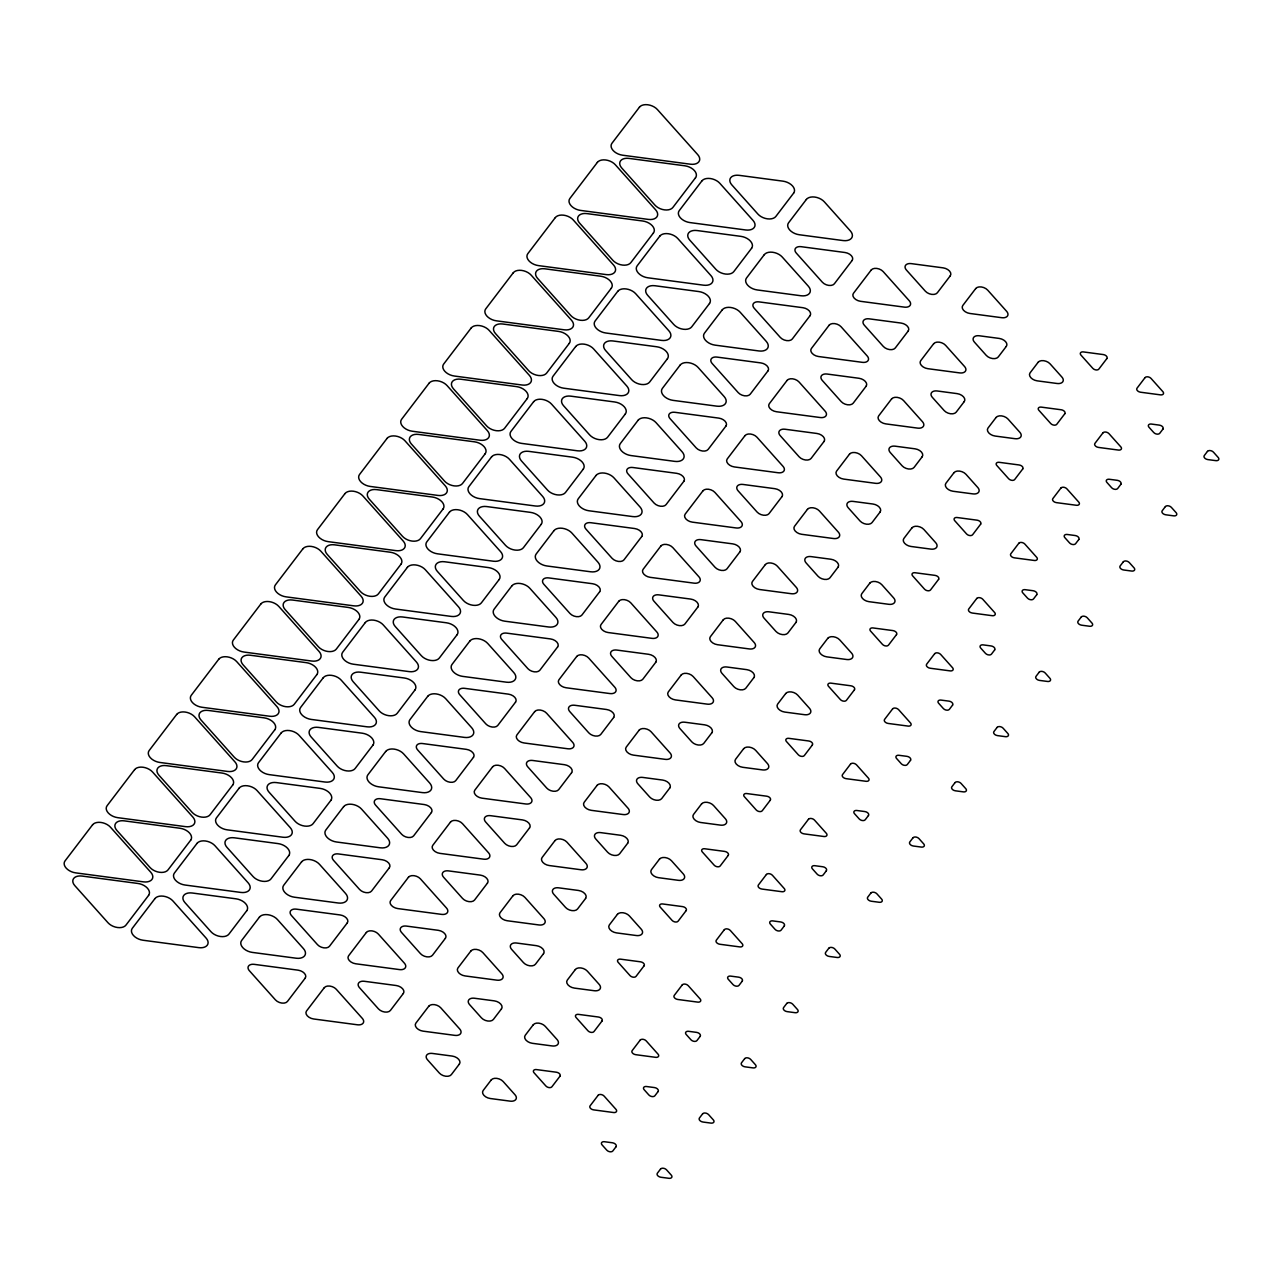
<?xml version="1.0" encoding="UTF-8"?>
<svg xmlns="http://www.w3.org/2000/svg" width="1283" height="1283" viewBox="0 0 1283 1283"><rect width="100%" height="100%" fill="white"/><g stroke="black" fill="none" stroke-linecap="round" stroke-linejoin="round"><path stroke-width="1.5" d="M92.536 824.841L65.032 860.925A10.793 6.736 19.4 0 0 75.697 872.873L143.52 881.87A10.793 6.736 19.4 0 0 151.939 879.464A10.793 6.736 19.4 0 0 150.801 872.296L110.482 827.214A10.793 6.736 19.4 0 0 92.536 824.841M134.603 769.64L107.098 805.724A10.793 6.736 19.4 0 0 117.763 817.672L185.586 826.653A10.793 6.736 19.4 0 0 194.006 824.263A10.793 6.736 19.4 0 0 192.867 817.095L152.565 772.013A10.793 6.736 19.4 0 0 134.603 769.64M176.669 714.439L149.165 750.523A10.793 6.736 19.4 0 0 159.846 762.455L227.652 771.452A10.793 6.736 19.4 0 0 236.072 769.062A10.793 6.736 19.4 0 0 234.949 761.894L194.631 716.812A10.793 6.736 19.4 0 0 176.669 714.439M218.752 659.221L191.247 695.322A10.793 6.736 19.4 0 0 201.912 707.254L269.735 716.251A10.793 6.736 19.4 0 0 278.138 713.861A10.793 6.736 19.4 0 0 277.016 706.692L236.697 661.611A10.793 6.736 19.4 0 0 218.752 659.221M260.818 604.02L233.314 640.105A10.793 6.736 19.4 0 0 243.978 652.053L311.801 661.05A10.793 6.736 19.4 0 0 320.221 658.644A10.793 6.736 19.4 0 0 319.082 651.475L278.78 606.394A10.793 6.736 19.4 0 0 260.818 604.02M302.884 548.819L275.38 584.904A10.793 6.736 19.4 0 0 286.045 596.852L353.867 605.849A10.793 6.736 19.4 0 0 362.287 603.443A10.793 6.736 19.4 0 0 361.164 596.274L320.846 551.193A10.793 6.736 19.4 0 0 302.884 548.819M344.951 493.618L317.462 529.703A10.793 6.736 19.4 0 0 328.127 541.634L395.934 550.632A10.793 6.736 19.4 0 0 404.353 548.242A10.793 6.736 19.4 0 0 403.231 541.073L362.913 495.992A10.793 6.736 19.4 0 0 344.951 493.618M387.033 438.417L359.529 474.502A10.793 6.736 19.4 0 0 370.194 486.433L438.016 495.43A10.793 6.736 19.4 0 0 446.436 493.041A10.793 6.736 19.4 0 0 445.297 485.872L404.979 440.791A10.793 6.736 19.4 0 0 387.033 438.417M429.099 383.2L401.595 419.3A10.793 6.736 19.4 0 0 412.26 431.232L480.083 440.229A10.793 6.736 19.4 0 0 488.502 437.84A10.793 6.736 19.4 0 0 487.364 430.655L447.061 385.574A10.793 6.736 19.4 0 0 429.099 383.2M471.166 327.999L443.661 364.083A10.793 6.736 19.4 0 0 454.342 376.031L522.149 385.028A10.793 6.736 19.4 0 0 530.569 382.623A10.793 6.736 19.4 0 0 529.446 375.454L489.128 330.373A10.793 6.736 19.4 0 0 471.166 327.999M513.248 272.798L485.744 308.882A10.793 6.736 19.4 0 0 496.409 320.83L564.231 329.811A10.793 6.736 19.4 0 0 572.635 327.422A10.793 6.736 19.4 0 0 571.512 320.253L531.194 275.171A10.793 6.736 19.4 0 0 513.248 272.798M555.314 217.597L527.81 253.681A10.793 6.736 19.4 0 0 538.475 265.613L606.298 274.61A10.793 6.736 19.4 0 0 614.717 272.221A10.793 6.736 19.4 0 0 613.579 265.052L573.276 219.97A10.793 6.736 19.4 0 0 555.314 217.597M597.381 162.38L569.877 198.48A10.793 6.736 19.4 0 0 580.541 210.412L648.364 219.409A10.793 6.736 19.4 0 0 656.784 217.019A10.793 6.736 19.4 0 0 655.661 209.851L615.343 164.769A10.793 6.736 19.4 0 0 597.381 162.38M639.447 107.179L611.959 143.263A10.793 6.736 19.4 0 0 622.624 155.211L690.43 164.208A10.793 6.736 19.4 0 0 698.85 161.802A10.793 6.736 19.4 0 0 697.727 154.634L657.409 109.552A10.793 6.736 19.4 0 0 639.447 107.179M148.587 895.406L125.942 925.123A10.793 6.736 19.4 0 1 107.997 922.75L74.799 885.623A10.793 6.736 19.4 0 1 73.66 878.454A10.793 6.736 19.4 0 1 82.08 876.064L137.923 883.458A10.793 6.736 19.4 0 1 148.587 895.406M190.67 840.205L168.009 869.906A10.793 6.736 19.4 0 1 150.063 867.533L116.865 830.422A10.793 6.736 19.4 0 1 115.743 823.253A10.793 6.736 19.4 0 1 124.146 820.847L179.989 828.257A10.793 6.736 19.4 0 1 190.67 840.205M232.736 784.988L210.091 814.705A10.793 6.736 19.4 0 1 192.129 812.331L158.932 775.205A10.793 6.736 19.4 0 1 157.809 768.036A10.793 6.736 19.4 0 1 166.229 765.646L222.071 773.056A10.793 6.736 19.4 0 1 232.736 784.988M274.803 729.786L252.158 759.504A10.793 6.736 19.4 0 1 234.196 757.13L201.014 720.004A10.793 6.736 19.4 0 1 199.875 712.835A10.793 6.736 19.4 0 1 208.295 710.445L264.138 717.855A10.793 6.736 19.4 0 1 274.803 729.786M316.869 674.585L294.224 704.303A10.793 6.736 19.4 0 1 276.278 701.929L243.08 664.802A10.793 6.736 19.4 0 1 241.942 657.634A10.793 6.736 19.4 0 1 250.361 655.244L306.204 662.637A10.793 6.736 19.4 0 1 316.869 674.585M358.951 619.384L336.306 649.102A10.793 6.736 19.4 0 1 318.344 646.712L285.147 609.601A10.793 6.736 19.4 0 1 284.024 602.433A10.793 6.736 19.4 0 1 292.444 600.027L348.286 607.436A10.793 6.736 19.4 0 1 358.951 619.384M401.018 564.167L378.373 593.885A10.793 6.736 19.4 0 1 360.411 591.511L327.213 554.384A10.793 6.736 19.4 0 1 326.09 547.216A10.793 6.736 19.4 0 1 334.51 544.826L390.353 552.235A10.793 6.736 19.4 0 1 401.018 564.167M443.084 508.966L420.439 538.684A10.793 6.736 19.4 0 1 402.493 536.31L369.296 499.183A10.793 6.736 19.4 0 1 368.157 492.014A10.793 6.736 19.4 0 1 376.577 489.625L432.419 497.034A10.793 6.736 19.4 0 1 443.084 508.966M485.166 453.765L462.505 483.483A10.793 6.736 19.4 0 1 444.559 481.109L411.362 443.982A10.793 6.736 19.4 0 1 410.239 436.813A10.793 6.736 19.4 0 1 418.643 434.424L474.485 441.817A10.793 6.736 19.4 0 1 485.166 453.765M527.233 398.564L504.588 428.281A10.793 6.736 19.4 0 1 486.626 425.892L453.428 388.781A10.793 6.736 19.4 0 1 452.306 381.612A10.793 6.736 19.4 0 1 460.725 379.207L516.568 386.616A10.793 6.736 19.4 0 1 527.233 398.564M569.299 343.347L546.654 373.064A10.793 6.736 19.4 0 1 528.692 370.691L495.511 333.58A10.793 6.736 19.4 0 1 494.372 326.395A10.793 6.736 19.4 0 1 502.792 324.006L558.634 331.415A10.793 6.736 19.4 0 1 569.299 343.347M611.366 288.146L588.721 317.863A10.793 6.736 19.4 0 1 570.775 315.49L537.577 278.363A10.793 6.736 19.4 0 1 536.438 271.194A10.793 6.736 19.4 0 1 544.858 268.805L600.701 276.214A10.793 6.736 19.4 0 1 611.366 288.146M653.448 232.945L630.803 262.662A10.793 6.736 19.4 0 1 612.841 260.289L579.643 223.162A10.793 6.736 19.4 0 1 578.521 215.993A10.793 6.736 19.4 0 1 586.94 213.603L642.783 221.013A10.793 6.736 19.4 0 1 653.448 232.945M695.514 177.744L672.869 207.461A10.793 6.736 19.4 0 1 654.907 205.088L621.71 167.961A10.793 6.736 19.4 0 1 620.587 160.792A10.793 6.736 19.4 0 1 629.007 158.402L684.849 165.796A10.793 6.736 19.4 0 1 695.514 177.744M154.954 898.581L132.309 928.299A10.793 6.736 19.4 0 0 142.974 940.231L198.817 947.64A10.793 6.736 19.4 0 0 207.237 945.25A10.793 6.736 19.4 0 0 206.098 938.081L172.916 900.955A10.793 6.736 19.4 0 0 154.954 898.581M197.021 843.38L174.376 873.098A10.793 6.736 19.4 0 0 185.041 885.029L240.883 892.439A10.793 6.736 19.4 0 0 249.303 890.049A10.793 6.736 19.4 0 0 248.18 882.88L214.983 845.754A10.793 6.736 19.4 0 0 197.021 843.38M239.103 788.179L216.442 817.896A10.793 6.736 19.4 0 0 227.123 829.828L282.966 837.238A10.793 6.736 19.4 0 0 291.369 834.848A10.793 6.736 19.4 0 0 290.247 827.663L257.049 790.553A10.793 6.736 19.4 0 0 239.103 788.179M281.169 732.962L258.524 762.679A10.793 6.736 19.4 0 0 269.189 774.627L325.032 782.037A10.793 6.736 19.4 0 0 333.452 779.631A10.793 6.736 19.4 0 0 332.313 772.462L299.115 735.351A10.793 6.736 19.4 0 0 281.169 732.962M323.236 677.761L300.591 707.478A10.793 6.736 19.4 0 0 311.256 719.426L367.098 726.819A10.793 6.736 19.4 0 0 375.518 724.43A10.793 6.736 19.4 0 0 374.395 717.261L341.198 680.134A10.793 6.736 19.4 0 0 323.236 677.761M365.302 622.56L342.657 652.277A10.793 6.736 19.4 0 0 353.322 664.209L409.165 671.618A10.793 6.736 19.4 0 0 417.584 669.229A10.793 6.736 19.4 0 0 416.462 662.06L383.264 624.933A10.793 6.736 19.4 0 0 365.302 622.56M407.385 567.359L384.74 597.076A10.793 6.736 19.4 0 0 395.405 609.008L451.247 616.417A10.793 6.736 19.4 0 0 459.667 614.028A10.793 6.736 19.4 0 0 458.528 606.859L425.331 569.732A10.793 6.736 19.4 0 0 407.385 567.359M449.451 512.158L426.806 541.859A10.793 6.736 19.4 0 0 437.471 553.807L493.314 561.216A10.793 6.736 19.4 0 0 501.733 558.811A10.793 6.736 19.4 0 0 500.595 551.642L467.413 514.531A10.793 6.736 19.4 0 0 449.451 512.158M491.517 456.94L468.872 486.658A10.793 6.736 19.4 0 0 479.537 498.606L535.38 505.999A10.793 6.736 19.4 0 0 543.8 503.61A10.793 6.736 19.4 0 0 542.677 496.441L509.479 459.314A10.793 6.736 19.4 0 0 491.517 456.94M533.6 401.739L510.939 431.457A10.793 6.736 19.4 0 0 521.62 443.389L577.462 450.798A10.793 6.736 19.4 0 0 585.866 448.409A10.793 6.736 19.4 0 0 584.743 441.24L551.546 404.113A10.793 6.736 19.4 0 0 533.6 401.739M575.666 346.538L553.021 376.256A10.793 6.736 19.4 0 0 563.686 388.188L619.529 395.597A10.793 6.736 19.4 0 0 627.948 393.207A10.793 6.736 19.4 0 0 626.81 386.039L593.612 348.912A10.793 6.736 19.4 0 0 575.666 346.538M617.732 291.337L595.087 321.055A10.793 6.736 19.4 0 0 605.752 332.987L661.595 340.396A10.793 6.736 19.4 0 0 670.015 337.99A10.793 6.736 19.4 0 0 668.892 330.822L635.694 293.711A10.793 6.736 19.4 0 0 617.732 291.337M659.799 236.12L637.154 265.838A10.793 6.736 19.4 0 0 647.819 277.786L703.661 285.195A10.793 6.736 19.4 0 0 712.081 282.789A10.793 6.736 19.4 0 0 710.958 275.62L677.761 238.494A10.793 6.736 19.4 0 0 659.799 236.12M701.881 180.919L679.236 210.637A10.793 6.736 19.4 0 0 689.901 222.568L745.744 229.978A10.793 6.736 19.4 0 0 754.163 227.588A10.793 6.736 19.4 0 0 753.025 220.419L719.827 183.293A10.793 6.736 19.4 0 0 701.881 180.919M246.721 910.754L228.935 934.104A10.793 6.736 19.4 0 1 210.973 931.731L184.896 902.558A10.793 6.736 19.4 0 1 183.774 895.39A10.793 6.736 19.4 0 1 192.193 893L236.056 898.822A10.793 6.736 19.4 0 1 246.721 910.754M288.787 855.553L271.002 878.887A10.793 6.736 19.4 0 1 253.04 876.514L226.963 847.357A10.793 6.736 19.4 0 1 225.84 840.189A10.793 6.736 19.4 0 1 234.26 837.799L278.122 843.605A10.793 6.736 19.4 0 1 288.787 855.553M330.87 800.351L313.068 823.686A10.793 6.736 19.4 0 1 295.122 821.312L269.045 792.156A10.793 6.736 19.4 0 1 267.906 784.988A10.793 6.736 19.4 0 1 276.326 782.582L320.205 788.404A10.793 6.736 19.4 0 1 330.87 800.351M372.936 745.134L355.15 768.485A10.793 6.736 19.4 0 1 337.188 766.111L311.111 736.955A10.793 6.736 19.4 0 1 309.989 729.77A10.793 6.736 19.4 0 1 318.392 727.381L362.271 733.202A10.793 6.736 19.4 0 1 372.936 745.134M415.002 689.933L397.217 713.284A10.793 6.736 19.4 0 1 379.255 710.91L353.178 681.738A10.793 6.736 19.4 0 1 352.055 674.569A10.793 6.736 19.4 0 1 360.475 672.18L404.337 678.001A10.793 6.736 19.4 0 1 415.002 689.933M457.085 634.732L439.283 658.083A10.793 6.736 19.4 0 1 421.337 655.693L395.26 626.537A10.793 6.736 19.4 0 1 394.122 619.368A10.793 6.736 19.4 0 1 402.541 616.979L446.404 622.784A10.793 6.736 19.4 0 1 457.085 634.732M499.151 579.531L481.366 602.866A10.793 6.736 19.4 0 1 463.404 600.492L437.327 571.336A10.793 6.736 19.4 0 1 436.188 564.167A10.793 6.736 19.4 0 1 444.608 561.762L488.486 567.583A10.793 6.736 19.4 0 1 499.151 579.531M541.218 524.314L523.432 547.665A10.793 6.736 19.4 0 1 505.47 545.291L479.393 516.135A10.793 6.736 19.4 0 1 478.27 508.966A10.793 6.736 19.4 0 1 486.69 506.56L530.553 512.382A10.793 6.736 19.4 0 1 541.218 524.314M583.284 469.113L565.498 492.464A10.793 6.736 19.4 0 1 547.536 490.09L521.459 460.918A10.793 6.736 19.4 0 1 520.337 453.749A10.793 6.736 19.4 0 1 528.756 451.359L572.619 457.181A10.793 6.736 19.4 0 1 583.284 469.113M625.366 413.912L607.565 437.262A10.793 6.736 19.4 0 1 589.619 434.873L563.542 405.717A10.793 6.736 19.4 0 1 562.403 398.548A10.793 6.736 19.4 0 1 570.823 396.158L614.701 401.98A10.793 6.736 19.4 0 1 625.366 413.912M667.433 358.711L649.647 382.045A10.793 6.736 19.4 0 1 631.685 379.672L605.608 350.516A10.793 6.736 19.4 0 1 604.485 343.347A10.793 6.736 19.4 0 1 612.889 340.957L656.768 346.763A10.793 6.736 19.4 0 1 667.433 358.711M709.499 303.51L691.713 326.844A10.793 6.736 19.4 0 1 673.751 324.471L647.674 295.315A10.793 6.736 19.4 0 1 646.552 288.146A10.793 6.736 19.4 0 1 654.971 285.74L698.834 291.562A10.793 6.736 19.4 0 1 709.499 303.51M751.581 248.293L733.78 271.643A10.793 6.736 19.4 0 1 715.834 269.27L689.757 240.097A10.793 6.736 19.4 0 1 688.618 232.929A10.793 6.736 19.4 0 1 697.038 230.539L740.9 236.361A10.793 6.736 19.4 0 1 751.581 248.293M793.648 193.091L775.862 216.442A10.793 6.736 19.4 0 1 757.9 214.069L731.823 184.896A10.793 6.736 19.4 0 1 730.685 177.728A10.793 6.736 19.4 0 1 739.104 175.338L782.983 181.16A10.793 6.736 19.4 0 1 793.648 193.091M259.439 917.12L241.653 940.455A10.793 6.736 19.4 0 0 252.318 952.403L296.197 958.225A10.793 6.736 19.4 0 0 304.616 955.819A10.793 6.736 19.4 0 0 303.478 948.65L277.401 919.494A10.793 6.736 19.4 0 0 259.439 917.12M301.521 861.919L283.719 885.254A10.793 6.736 19.4 0 0 294.4 897.202L338.263 903.007A10.793 6.736 19.4 0 0 346.683 900.618A10.793 6.736 19.4 0 0 345.544 893.449L319.467 864.293A10.793 6.736 19.4 0 0 301.521 861.919M343.587 806.702L325.802 830.053A10.793 6.736 19.4 0 0 336.467 841.985L380.329 847.806A10.793 6.736 19.4 0 0 388.749 845.417A10.793 6.736 19.4 0 0 387.626 838.248L361.549 809.092A10.793 6.736 19.4 0 0 343.587 806.702M385.654 751.501L367.868 774.852A10.793 6.736 19.4 0 0 378.533 786.784L422.396 792.605A10.793 6.736 19.4 0 0 430.815 790.216A10.793 6.736 19.4 0 0 429.693 783.047L403.616 753.875A10.793 6.736 19.4 0 0 385.654 751.501M427.736 696.3L409.935 719.651A10.793 6.736 19.4 0 0 420.599 731.583L464.478 737.404A10.793 6.736 19.4 0 0 472.898 734.999A10.793 6.736 19.4 0 0 471.759 727.83L445.682 698.674A10.793 6.736 19.4 0 0 427.736 696.3M469.803 641.099L452.017 664.434A10.793 6.736 19.4 0 0 462.682 676.382L506.544 682.203A10.793 6.736 19.4 0 0 514.964 679.798A10.793 6.736 19.4 0 0 513.841 672.629L487.748 643.473A10.793 6.736 19.4 0 0 469.803 641.099M511.869 585.882L494.083 609.233A10.793 6.736 19.4 0 0 504.748 621.18L548.611 626.986A10.793 6.736 19.4 0 0 557.03 624.596A10.793 6.736 19.4 0 0 555.908 617.428L529.831 588.272A10.793 6.736 19.4 0 0 511.869 585.882M553.935 530.681L536.15 554.031A10.793 6.736 19.4 0 0 546.815 565.963L590.693 571.785A10.793 6.736 19.4 0 0 599.113 569.395A10.793 6.736 19.4 0 0 597.974 562.227L571.897 533.054A10.793 6.736 19.4 0 0 553.935 530.681M596.018 475.48L578.216 498.83A10.793 6.736 19.4 0 0 588.897 510.762L632.76 516.584A10.793 6.736 19.4 0 0 641.179 514.194A10.793 6.736 19.4 0 0 640.041 507.01L613.964 477.853A10.793 6.736 19.4 0 0 596.018 475.48M638.084 420.279L620.298 443.613A10.793 6.736 19.4 0 0 630.963 455.561L674.826 461.383A10.793 6.736 19.4 0 0 683.246 458.977A10.793 6.736 19.4 0 0 682.123 451.808L656.046 422.652A10.793 6.736 19.4 0 0 638.084 420.279M680.15 365.078L662.365 388.412A10.793 6.736 19.4 0 0 673.03 400.36L716.892 406.166A10.793 6.736 19.4 0 0 725.312 403.776A10.793 6.736 19.4 0 0 724.189 396.607L698.112 367.451A10.793 6.736 19.4 0 0 680.15 365.078M722.233 309.861L704.431 333.211A10.793 6.736 19.4 0 0 715.096 345.143L758.975 350.965A10.793 6.736 19.4 0 0 767.394 348.575A10.793 6.736 19.4 0 0 766.256 341.406L740.179 312.234A10.793 6.736 19.4 0 0 722.233 309.861M764.299 254.659L746.514 278.01A10.793 6.736 19.4 0 0 757.178 289.942L801.041 295.764A10.793 6.736 19.4 0 0 809.461 293.374A10.793 6.736 19.4 0 0 808.338 286.205L782.245 257.033A10.793 6.736 19.4 0 0 764.299 254.659M806.365 199.458L788.58 222.793A10.793 6.736 19.4 0 0 799.245 234.741L843.107 240.562A10.793 6.736 19.4 0 0 851.527 238.157A10.793 6.736 19.4 0 0 850.404 230.988L824.327 201.832A10.793 6.736 19.4 0 0 806.365 199.458M305.21 978.127L287.424 1001.478A7.201 4.49 19.4 0 1 275.444 999.89L249.367 970.718A7.201 4.49 19.4 0 1 248.613 965.939A7.201 4.49 19.4 0 1 254.226 964.351L298.105 970.173A7.201 4.49 19.4 0 1 305.21 978.127M347.276 922.926L329.49 946.261A7.201 4.49 19.4 0 1 317.526 944.689L291.449 915.517A7.201 4.49 19.4 0 1 290.696 910.738A7.201 4.49 19.4 0 1 296.309 909.15L340.171 914.955A7.201 4.49 19.4 0 1 347.276 922.926M389.358 867.725L371.557 891.06A7.201 4.49 19.4 0 1 359.593 889.472L333.516 860.316A7.201 4.49 19.4 0 1 332.762 855.536A7.201 4.49 19.4 0 1 338.375 853.933L382.238 859.754A7.201 4.49 19.4 0 1 389.358 867.725M431.425 812.508L413.639 835.858A7.201 4.49 19.4 0 1 401.659 834.271L375.582 805.115A7.201 4.49 19.4 0 1 374.828 800.335A7.201 4.49 19.4 0 1 380.442 798.732L424.304 804.553A7.201 4.49 19.4 0 1 431.425 812.508M473.491 757.307L455.706 780.657A7.201 4.49 19.4 0 1 443.726 779.07L417.649 749.913A7.201 4.49 19.4 0 1 416.895 745.134A7.201 4.49 19.4 0 1 422.508 743.531L466.387 749.352A7.201 4.49 19.4 0 1 473.491 757.307M515.558 702.106L497.772 725.44A7.201 4.49 19.4 0 1 485.808 723.869L459.731 694.696A7.201 4.49 19.4 0 1 458.977 689.917A7.201 4.49 19.4 0 1 464.59 688.329L508.453 694.151A7.201 4.49 19.4 0 1 515.558 702.106M557.64 646.905L539.838 670.239A7.201 4.49 19.4 0 1 527.874 668.651L501.797 639.495A7.201 4.49 19.4 0 1 501.044 634.716A7.201 4.49 19.4 0 1 506.657 633.128L550.519 638.934A7.201 4.49 19.4 0 1 557.64 646.905M599.706 591.688L581.921 615.038A7.201 4.49 19.4 0 1 569.941 613.45L543.864 584.294A7.201 4.49 19.4 0 1 543.11 579.515A7.201 4.49 19.4 0 1 548.723 577.911L592.602 583.733A7.201 4.49 19.4 0 1 599.706 591.688M641.773 536.486L623.987 559.837A7.201 4.49 19.4 0 1 612.023 558.249L585.946 529.093A7.201 4.49 19.4 0 1 585.192 524.314A7.201 4.49 19.4 0 1 590.805 522.71L634.668 528.532A7.201 4.49 19.4 0 1 641.773 536.486M683.855 481.285L666.053 504.636A7.201 4.49 19.4 0 1 654.089 503.048L628.012 473.876A7.201 4.49 19.4 0 1 627.259 469.097A7.201 4.49 19.4 0 1 632.872 467.509L676.734 473.331A7.201 4.49 19.4 0 1 683.855 481.285M725.921 426.084L708.136 449.419A7.201 4.49 19.4 0 1 696.156 447.847L670.079 418.675A7.201 4.49 19.4 0 1 669.325 413.896A7.201 4.49 19.4 0 1 674.938 412.308L718.801 418.114A7.201 4.49 19.4 0 1 725.921 426.084M767.988 370.867L750.202 394.218A7.201 4.49 19.4 0 1 738.222 392.63L712.145 363.474A7.201 4.49 19.4 0 1 711.391 358.695A7.201 4.49 19.4 0 1 717.005 357.091L760.883 362.913A7.201 4.49 19.4 0 1 767.988 370.867M810.054 315.666L792.269 339.017A7.201 4.49 19.4 0 1 780.305 337.429L754.228 308.273A7.201 4.49 19.4 0 1 753.474 303.494A7.201 4.49 19.4 0 1 759.087 301.89L802.95 307.712A7.201 4.49 19.4 0 1 810.054 315.666M852.137 260.465L834.335 283.816A7.201 4.49 19.4 0 1 822.371 282.228L796.294 253.072A7.201 4.49 19.4 0 1 795.54 248.277A7.201 4.49 19.4 0 1 801.153 246.689L845.016 252.51A7.201 4.49 19.4 0 1 852.137 260.465M324.294 987.669L306.509 1011.02A7.201 4.49 19.4 0 0 313.613 1018.975L357.492 1024.796A7.201 4.49 19.4 0 0 363.089 1023.192A7.201 4.49 19.4 0 0 362.335 1018.413L336.258 989.257A7.201 4.49 19.4 0 0 324.294 987.669M366.361 932.468L348.575 955.819A7.201 4.49 19.4 0 0 355.68 963.774L399.558 969.595A7.201 4.49 19.4 0 0 405.171 967.991A7.201 4.49 19.4 0 0 404.418 963.212L378.341 934.056A7.201 4.49 19.4 0 0 366.361 932.468M408.443 877.267L390.641 900.602A7.201 4.49 19.4 0 0 397.762 908.572L441.625 914.378A7.201 4.49 19.4 0 0 447.238 912.79A7.201 4.49 19.4 0 0 446.484 908.011L420.407 878.839A7.201 4.49 19.4 0 0 408.443 877.267M450.509 822.05L432.724 845.401A7.201 4.49 19.4 0 0 439.828 853.355L483.691 859.177A7.201 4.49 19.4 0 0 489.304 857.589A7.201 4.49 19.4 0 0 488.55 852.81L462.473 823.638A7.201 4.49 19.4 0 0 450.509 822.05M492.576 766.849L474.79 790.2A7.201 4.49 19.4 0 0 481.895 798.154L525.773 803.976A7.201 4.49 19.4 0 0 531.387 802.372A7.201 4.49 19.4 0 0 530.633 797.593L504.556 768.437A7.201 4.49 19.4 0 0 492.576 766.849M534.642 711.648L516.857 734.999A7.201 4.49 19.4 0 0 523.977 742.953L567.84 748.775A7.201 4.49 19.4 0 0 573.453 747.171A7.201 4.49 19.4 0 0 572.699 742.392L546.622 713.236A7.201 4.49 19.4 0 0 534.642 711.648M576.725 656.447L558.923 679.782A7.201 4.49 19.4 0 0 566.044 687.752L609.906 693.558A7.201 4.49 19.4 0 0 615.519 691.97A7.201 4.49 19.4 0 0 614.765 687.191L588.689 658.035A7.201 4.49 19.4 0 0 576.725 656.447M618.791 601.246L601.005 624.58A7.201 4.49 19.4 0 0 608.11 632.535L651.989 638.357A7.201 4.49 19.4 0 0 657.586 636.769A7.201 4.49 19.4 0 0 656.832 631.99L630.755 602.818A7.201 4.49 19.4 0 0 618.791 601.246M660.857 546.029L643.072 569.379A7.201 4.49 19.4 0 0 650.176 577.334L694.055 583.156A7.201 4.49 19.4 0 0 699.668 581.552A7.201 4.49 19.4 0 0 698.914 576.773L672.837 547.616A7.201 4.49 19.4 0 0 660.857 546.029M702.94 490.828L685.138 514.178A7.201 4.49 19.4 0 0 692.259 522.133L736.121 527.954A7.201 4.49 19.4 0 0 741.734 526.351A7.201 4.49 19.4 0 0 740.981 521.572L714.904 492.415A7.201 4.49 19.4 0 0 702.94 490.828M745.006 435.627L727.22 458.961A7.201 4.49 19.4 0 0 734.325 466.932L778.188 472.753A7.201 4.49 19.4 0 0 783.801 471.15A7.201 4.49 19.4 0 0 783.047 466.37L756.97 437.214A7.201 4.49 19.4 0 0 745.006 435.627M787.072 380.426L769.287 403.76A7.201 4.49 19.4 0 0 776.391 411.731L820.27 417.536A7.201 4.49 19.4 0 0 825.883 415.949A7.201 4.49 19.4 0 0 825.129 411.169L799.052 381.997A7.201 4.49 19.4 0 0 787.072 380.426M829.139 325.208L811.353 348.559A7.201 4.49 19.4 0 0 818.474 356.514L862.336 362.335A7.201 4.49 19.4 0 0 867.95 360.748A7.201 4.49 19.4 0 0 867.196 355.968L841.119 326.796A7.201 4.49 19.4 0 0 829.139 325.208M871.221 270.007L853.42 293.358A7.201 4.49 19.4 0 0 860.54 301.313L904.403 307.134A7.201 4.49 19.4 0 0 910.016 305.53A7.201 4.49 19.4 0 0 909.262 300.751L883.185 271.595A7.201 4.49 19.4 0 0 871.221 270.007M403.343 993.475L390.401 1010.459A7.201 4.49 19.4 0 1 378.437 1008.871L359.481 987.669A7.201 4.49 19.4 0 1 358.727 982.89A7.201 4.49 19.4 0 1 364.34 981.287L396.222 985.52A7.201 4.49 19.4 0 1 403.343 993.475M445.409 938.274L432.483 955.242A7.201 4.49 19.4 0 1 420.503 953.67L401.547 932.468A7.201 4.49 19.4 0 1 400.793 927.689A7.201 4.49 19.4 0 1 406.406 926.085L438.305 930.319A7.201 4.49 19.4 0 1 445.409 938.274M487.476 883.073L474.55 900.041A7.201 4.49 19.4 0 1 462.57 898.453L443.613 877.251A7.201 4.49 19.4 0 1 442.86 872.472A7.201 4.49 19.4 0 1 448.473 870.884L480.371 875.118A7.201 4.49 19.4 0 1 487.476 883.073M529.558 827.872L516.616 844.839A7.201 4.49 19.4 0 1 504.652 843.252L485.696 822.05A7.201 4.49 19.4 0 1 484.942 817.271A7.201 4.49 19.4 0 1 490.555 815.683L522.438 819.901A7.201 4.49 19.4 0 1 529.558 827.872M571.625 772.655L558.682 789.638A7.201 4.49 19.4 0 1 546.718 788.051L527.762 766.849A7.201 4.49 19.4 0 1 527.008 762.07A7.201 4.49 19.4 0 1 532.621 760.466L564.52 764.7A7.201 4.49 19.4 0 1 571.625 772.655M613.691 717.454L600.765 734.421A7.201 4.49 19.4 0 1 588.785 732.85L569.828 711.648A7.201 4.49 19.4 0 1 569.075 706.869A7.201 4.49 19.4 0 1 574.688 705.265L606.586 709.499A7.201 4.49 19.4 0 1 613.691 717.454M655.773 662.253L642.831 679.22A7.201 4.49 19.4 0 1 630.867 677.649L611.895 656.431A7.201 4.49 19.4 0 1 611.141 651.652A7.201 4.49 19.4 0 1 616.754 650.064L648.653 654.298A7.201 4.49 19.4 0 1 655.773 662.253M697.84 607.051L684.897 624.019A7.201 4.49 19.4 0 1 672.934 622.431L653.977 601.23A7.201 4.49 19.4 0 1 653.223 596.451A7.201 4.49 19.4 0 1 658.837 594.863L690.719 599.081A7.201 4.49 19.4 0 1 697.84 607.051M739.906 551.85L726.98 568.818A7.201 4.49 19.4 0 1 715 567.23L696.044 546.029A7.201 4.49 19.4 0 1 695.29 541.25A7.201 4.49 19.4 0 1 700.903 539.646L732.801 543.88A7.201 4.49 19.4 0 1 739.906 551.85M781.972 496.633L769.046 513.617A7.201 4.49 19.4 0 1 757.066 512.029L738.11 490.828A7.201 4.49 19.4 0 1 737.356 486.049A7.201 4.49 19.4 0 1 742.969 484.445L774.868 488.679A7.201 4.49 19.4 0 1 781.972 496.633M824.055 441.432L811.113 458.4A7.201 4.49 19.4 0 1 799.149 456.828L780.192 435.627A7.201 4.49 19.4 0 1 779.439 430.847A7.201 4.49 19.4 0 1 785.052 429.244L816.934 433.478A7.201 4.49 19.4 0 1 824.055 441.432M866.121 386.231L853.179 403.199A7.201 4.49 19.4 0 1 841.215 401.611L822.259 380.409A7.201 4.49 19.4 0 1 821.505 375.63A7.201 4.49 19.4 0 1 827.118 374.043L859.017 378.277A7.201 4.49 19.4 0 1 866.121 386.231M908.188 331.03L895.261 347.998A7.201 4.49 19.4 0 1 883.281 346.41L864.325 325.208A7.201 4.49 19.4 0 1 863.571 320.429A7.201 4.49 19.4 0 1 869.184 318.842L901.083 323.059A7.201 4.49 19.4 0 1 908.188 331.03M950.27 275.813L937.328 292.797A7.201 4.49 19.4 0 1 925.364 291.209L906.391 270.007A7.201 4.49 19.4 0 1 905.638 265.228A7.201 4.49 19.4 0 1 911.251 263.624L943.149 267.858A7.201 4.49 19.4 0 1 950.27 275.813M428.795 1006.209L415.852 1023.176A7.201 4.49 19.4 0 0 422.957 1031.131L454.856 1035.365A7.201 4.49 19.4 0 0 460.469 1033.777A7.201 4.49 19.4 0 0 459.715 1028.998L440.759 1007.796A7.201 4.49 19.4 0 0 428.795 1006.209M470.861 951.008L457.919 967.975A7.201 4.49 19.4 0 0 465.039 975.93L496.922 980.164A7.201 4.49 19.4 0 0 502.535 978.56A7.201 4.49 19.4 0 0 501.781 973.781L482.825 952.579A7.201 4.49 19.4 0 0 470.861 951.008M512.927 895.791L500.001 912.774A7.201 4.49 19.4 0 0 507.106 920.729L539.004 924.963A7.201 4.49 19.4 0 0 544.617 923.359A7.201 4.49 19.4 0 0 543.864 918.58L524.907 897.378A7.201 4.49 19.4 0 0 512.927 895.791M554.994 840.59L542.067 857.557A7.201 4.49 19.4 0 0 549.172 865.528L581.071 869.762A7.201 4.49 19.4 0 0 586.684 868.158A7.201 4.49 19.4 0 0 585.93 863.379L566.974 842.177A7.201 4.49 19.4 0 0 554.994 840.59M597.076 785.388L584.134 802.356A7.201 4.49 19.4 0 0 591.255 810.327L623.137 814.545A7.201 4.49 19.4 0 0 628.75 812.957A7.201 4.49 19.4 0 0 627.996 808.178L609.04 786.976A7.201 4.49 19.4 0 0 597.076 785.388M639.142 730.187L626.2 747.155A7.201 4.49 19.4 0 0 633.321 755.11L665.219 759.344A7.201 4.49 19.4 0 0 670.833 757.756A7.201 4.49 19.4 0 0 670.079 752.977L651.106 731.775A7.201 4.49 19.4 0 0 639.142 730.187M681.209 674.986L668.283 691.954A7.201 4.49 19.4 0 0 675.387 699.909L707.286 704.142A7.201 4.49 19.4 0 0 712.899 702.539A7.201 4.49 19.4 0 0 712.145 697.76L693.189 676.558A7.201 4.49 19.4 0 0 681.209 674.986M723.291 619.769L710.349 636.753A7.201 4.49 19.4 0 0 717.454 644.707L749.352 648.941A7.201 4.49 19.4 0 0 754.965 647.338A7.201 4.49 19.4 0 0 754.212 642.558L735.255 621.357A7.201 4.49 19.4 0 0 723.291 619.769M765.358 564.568L752.415 581.536A7.201 4.49 19.4 0 0 759.536 589.506L791.419 593.724A7.201 4.49 19.4 0 0 797.032 592.137A7.201 4.49 19.4 0 0 796.278 587.357L777.322 566.156A7.201 4.49 19.4 0 0 765.358 564.568M807.424 509.367L794.498 526.335A7.201 4.49 19.4 0 0 801.602 534.289L833.501 538.523A7.201 4.49 19.4 0 0 839.114 536.936A7.201 4.49 19.4 0 0 838.36 532.156L819.404 510.955A7.201 4.49 19.4 0 0 807.424 509.367M849.49 454.166L836.564 471.134A7.201 4.49 19.4 0 0 843.669 479.088L875.567 483.322A7.201 4.49 19.4 0 0 881.18 481.718A7.201 4.49 19.4 0 0 880.427 476.939L861.47 455.738A7.201 4.49 19.4 0 0 849.49 454.166M891.573 398.949L878.63 415.933A7.201 4.49 19.4 0 0 885.751 423.887L917.634 428.121A7.201 4.49 19.4 0 0 923.247 426.517A7.201 4.49 19.4 0 0 922.493 421.738L903.537 400.537A7.201 4.49 19.4 0 0 891.573 398.949M933.639 343.748L920.697 360.715A7.201 4.49 19.4 0 0 927.817 368.686L959.716 372.904A7.201 4.49 19.4 0 0 965.329 371.316A7.201 4.49 19.4 0 0 964.575 366.537L945.603 345.335A7.201 4.49 19.4 0 0 933.639 343.748M975.705 288.547L962.779 305.514A7.201 4.49 19.4 0 0 969.884 313.469L1001.782 317.703A7.201 4.49 19.4 0 0 1007.396 316.115A7.201 4.49 19.4 0 0 1006.642 311.336L987.685 290.134A7.201 4.49 19.4 0 0 975.705 288.547M459.394 1064.04L451.327 1074.641A7.201 4.49 19.4 0 1 439.347 1073.053L427.512 1059.806A7.201 4.49 19.4 0 1 426.758 1055.027A7.201 4.49 19.4 0 1 432.371 1053.439L452.29 1056.085A7.201 4.49 19.4 0 1 459.394 1064.04M501.477 1008.839L493.394 1019.44A7.201 4.49 19.4 0 1 481.43 1017.852L469.578 1004.605A7.201 4.49 19.4 0 1 468.824 999.826A7.201 4.49 19.4 0 1 474.437 998.238L494.356 1000.868A7.201 4.49 19.4 0 1 501.477 1008.839M543.543 953.622L535.46 964.223A7.201 4.49 19.4 0 1 523.496 962.651L511.644 949.404A7.201 4.49 19.4 0 1 510.907 944.625A7.201 4.49 19.4 0 1 516.504 943.021L536.422 945.667A7.201 4.49 19.4 0 1 543.543 953.622M585.609 898.421L577.526 909.022A7.201 4.49 19.4 0 1 565.562 907.434L553.727 894.203A7.201 4.49 19.4 0 1 552.973 889.424A7.201 4.49 19.4 0 1 558.586 887.82L578.505 890.466A7.201 4.49 19.4 0 1 585.609 898.421M627.676 843.22L619.609 853.82A7.201 4.49 19.4 0 1 607.629 852.233L595.793 839.002A7.201 4.49 19.4 0 1 595.039 834.223A7.201 4.49 19.4 0 1 600.652 832.619L620.571 835.265A7.201 4.49 19.4 0 1 627.676 843.22M669.758 788.019L661.675 798.619A7.201 4.49 19.4 0 1 649.711 797.032L637.859 783.785A7.201 4.49 19.4 0 1 637.106 779.006A7.201 4.49 19.4 0 1 642.719 777.418L662.637 780.064A7.201 4.49 19.4 0 1 669.758 788.019M711.824 732.818L703.742 743.418A7.201 4.49 19.4 0 1 691.778 741.831L679.942 728.584A7.201 4.49 19.4 0 1 679.188 723.804A7.201 4.49 19.4 0 1 684.801 722.217L704.72 724.847A7.201 4.49 19.4 0 1 711.824 732.818M753.891 677.6L745.824 688.201A7.201 4.49 19.4 0 1 733.844 686.63L722.008 673.383A7.201 4.49 19.4 0 1 721.254 668.603A7.201 4.49 19.4 0 1 726.868 667L746.786 669.646A7.201 4.49 19.4 0 1 753.891 677.6M795.973 622.399L787.89 633A7.201 4.49 19.4 0 1 775.926 631.412L764.075 618.181A7.201 4.49 19.4 0 1 763.321 613.402A7.201 4.49 19.4 0 1 768.934 611.799L788.853 614.445A7.201 4.49 19.4 0 1 795.973 622.399M838.04 567.198L829.957 577.799A7.201 4.49 19.4 0 1 817.993 576.211L806.141 562.964A7.201 4.49 19.4 0 1 805.403 558.185A7.201 4.49 19.4 0 1 811 556.597L830.919 559.244A7.201 4.49 19.4 0 1 838.04 567.198M880.106 511.997L872.023 522.598A7.201 4.49 19.4 0 1 860.059 521.01L848.223 507.763A7.201 4.49 19.4 0 1 847.47 502.984A7.201 4.49 19.4 0 1 853.083 501.396L873.001 504.027A7.201 4.49 19.4 0 1 880.106 511.997M922.172 456.78L914.105 467.381A7.201 4.49 19.4 0 1 902.125 465.809L890.29 452.562A7.201 4.49 19.4 0 1 889.536 447.783A7.201 4.49 19.4 0 1 895.149 446.179L915.068 448.825A7.201 4.49 19.4 0 1 922.172 456.78M964.255 401.579L956.172 412.18A7.201 4.49 19.4 0 1 944.208 410.592L932.356 397.361A7.201 4.49 19.4 0 1 931.602 392.582A7.201 4.49 19.4 0 1 937.215 390.978L957.134 393.624A7.201 4.49 19.4 0 1 964.255 401.579M1006.321 346.378L998.238 356.979A7.201 4.49 19.4 0 1 986.274 355.391L974.439 342.144A7.201 4.49 19.4 0 1 973.685 337.365A7.201 4.49 19.4 0 1 979.298 335.777L999.216 338.423A7.201 4.49 19.4 0 1 1006.321 346.378M491.213 1079.949L483.13 1090.55A7.201 4.49 19.4 0 0 490.234 1098.505L510.169 1101.151A7.201 4.49 19.4 0 0 515.766 1099.547A7.201 4.49 19.4 0 0 515.012 1094.768L503.177 1081.537A7.201 4.49 19.4 0 0 491.213 1079.949M533.279 1024.748L525.196 1035.349A7.201 4.49 19.4 0 0 532.317 1043.304L552.235 1045.95A7.201 4.49 19.4 0 0 557.848 1044.346A7.201 4.49 19.4 0 0 557.095 1039.567L545.243 1026.32A7.201 4.49 19.4 0 0 533.279 1024.748M575.345 969.531L567.278 980.132A7.201 4.49 19.4 0 0 574.383 988.102L594.302 990.733A7.201 4.49 19.4 0 0 599.915 989.145A7.201 4.49 19.4 0 0 599.161 984.366L587.325 971.119A7.201 4.49 19.4 0 0 575.345 969.531M617.428 914.33L609.345 924.931A7.201 4.49 19.4 0 0 616.449 932.885L636.368 935.532A7.201 4.49 19.4 0 0 641.981 933.944A7.201 4.49 19.4 0 0 641.227 929.165L629.392 915.918A7.201 4.49 19.4 0 0 617.428 914.33M659.494 859.129L651.411 869.73A7.201 4.49 19.4 0 0 658.532 877.684L678.45 880.33A7.201 4.49 19.4 0 0 684.064 878.727A7.201 4.49 19.4 0 0 683.31 873.948L671.458 860.717A7.201 4.49 19.4 0 0 659.494 859.129M701.56 803.928L693.478 814.529A7.201 4.49 19.4 0 0 700.598 822.483L720.517 825.129A7.201 4.49 19.4 0 0 726.13 823.526A7.201 4.49 19.4 0 0 725.376 818.746L713.54 805.499A7.201 4.49 19.4 0 0 701.56 803.928M743.627 748.711L735.56 759.311A7.201 4.49 19.4 0 0 742.665 767.282L762.583 769.912A7.201 4.49 19.4 0 0 768.196 768.325A7.201 4.49 19.4 0 0 767.442 763.545L755.607 750.298A7.201 4.49 19.4 0 0 743.627 748.711M785.709 693.51L777.626 704.11A7.201 4.49 19.4 0 0 784.731 712.065L804.666 714.711A7.201 4.49 19.4 0 0 810.263 713.123A7.201 4.49 19.4 0 0 809.509 708.344L797.673 695.097A7.201 4.49 19.4 0 0 785.709 693.51M827.776 638.309L819.693 648.909A7.201 4.49 19.4 0 0 826.813 656.864L846.732 659.51A7.201 4.49 19.4 0 0 852.345 657.906A7.201 4.49 19.4 0 0 851.591 653.127L839.74 639.896A7.201 4.49 19.4 0 0 827.776 638.309M869.842 583.107L861.775 593.708A7.201 4.49 19.4 0 0 868.88 601.663L888.798 604.309A7.201 4.49 19.4 0 0 894.411 602.705A7.201 4.49 19.4 0 0 893.658 597.926L881.822 584.695A7.201 4.49 19.4 0 0 869.842 583.107M911.924 527.906L903.841 538.507A7.201 4.49 19.4 0 0 910.946 546.462L930.865 549.108A7.201 4.49 19.4 0 0 936.478 547.504A7.201 4.49 19.4 0 0 935.724 542.725L923.888 529.478A7.201 4.49 19.4 0 0 911.924 527.906M953.991 472.689L945.908 483.29A7.201 4.49 19.4 0 0 953.028 491.261L972.947 493.891A7.201 4.49 19.4 0 0 978.56 492.303A7.201 4.49 19.4 0 0 977.806 487.524L965.955 474.277A7.201 4.49 19.4 0 0 953.991 472.689M996.057 417.488L987.974 428.089A7.201 4.49 19.4 0 0 995.095 436.044L1015.013 438.69A7.201 4.49 19.4 0 0 1020.626 437.102A7.201 4.49 19.4 0 0 1019.873 432.323L1008.037 419.076A7.201 4.49 19.4 0 0 996.057 417.488M1038.123 362.287L1030.057 372.888A7.201 4.49 19.4 0 0 1037.161 380.843L1057.08 383.489A7.201 4.49 19.4 0 0 1062.693 381.885A7.201 4.49 19.4 0 0 1061.939 377.106L1050.103 363.875A7.201 4.49 19.4 0 0 1038.123 362.287M559.965 1076.212L551.882 1086.813A3.592 2.245 19.4 0 1 545.9 1086.011L534.049 1072.78A3.592 2.245 19.4 0 1 533.68 1070.391A3.592 2.245 19.4 0 1 536.486 1069.589L556.405 1072.219A3.592 2.245 19.4 0 1 559.965 1076.212M602.032 1020.995L593.949 1031.596A3.592 2.245 19.4 0 1 587.967 1030.81L576.131 1017.563A3.592 2.245 19.4 0 1 575.746 1015.174A3.592 2.245 19.4 0 1 578.553 1014.388L598.471 1017.018A3.592 2.245 19.4 0 1 602.032 1020.995M644.098 965.794L636.015 976.395A3.592 2.245 19.4 0 1 630.033 975.609L618.198 962.362A3.592 2.245 19.4 0 1 617.813 959.973A3.592 2.245 19.4 0 1 620.619 959.171L640.538 961.817A3.592 2.245 19.4 0 1 644.098 965.794M686.164 910.593L678.098 921.194A3.592 2.245 19.4 0 1 672.1 920.408L660.264 907.161A3.592 2.245 19.4 0 1 659.895 904.772A3.592 2.245 19.4 0 1 662.702 903.97L682.62 906.616A3.592 2.245 19.4 0 1 686.164 910.593M728.247 855.392L720.164 865.993A3.592 2.245 19.4 0 1 714.182 865.191L702.33 851.96A3.592 2.245 19.4 0 1 701.961 849.571A3.592 2.245 19.4 0 1 704.768 848.769L724.687 851.415A3.592 2.245 19.4 0 1 728.247 855.392M770.313 800.175L762.23 810.776A3.592 2.245 19.4 0 1 756.248 809.99L744.413 796.743A3.592 2.245 19.4 0 1 744.028 794.353A3.592 2.245 19.4 0 1 746.834 793.568L766.753 796.198A3.592 2.245 19.4 0 1 770.313 800.175M812.38 744.974L804.313 755.575A3.592 2.245 19.4 0 1 798.315 754.789L786.479 741.542A3.592 2.245 19.4 0 1 786.11 739.152A3.592 2.245 19.4 0 1 788.917 738.35L808.835 740.997A3.592 2.245 19.4 0 1 812.38 744.974M854.462 689.773L846.379 700.374A3.592 2.245 19.4 0 1 840.397 699.588L828.545 686.341A3.592 2.245 19.4 0 1 828.176 683.951A3.592 2.245 19.4 0 1 830.983 683.149L850.902 685.796A3.592 2.245 19.4 0 1 854.462 689.773M896.528 634.572L888.445 645.173A3.592 2.245 19.4 0 1 882.463 644.371L870.628 631.14A3.592 2.245 19.4 0 1 870.243 628.75A3.592 2.245 19.4 0 1 873.049 627.948L892.968 630.595A3.592 2.245 19.4 0 1 896.528 634.572M938.595 579.371L930.512 589.972A3.592 2.245 19.4 0 1 924.53 589.17L912.694 575.923A3.592 2.245 19.4 0 1 912.309 573.533A3.592 2.245 19.4 0 1 915.116 572.747L935.034 575.377A3.592 2.245 19.4 0 1 938.595 579.371M980.661 524.154L972.594 534.754A3.592 2.245 19.4 0 1 966.596 533.969L954.76 520.722A3.592 2.245 19.4 0 1 954.392 518.332A3.592 2.245 19.4 0 1 957.198 517.53L977.117 520.176A3.592 2.245 19.4 0 1 980.661 524.154M1022.743 468.953L1014.661 479.553A3.592 2.245 19.4 0 1 1008.679 478.767L996.827 465.521A3.592 2.245 19.4 0 1 996.458 463.131A3.592 2.245 19.4 0 1 999.265 462.329L1019.183 464.975A3.592 2.245 19.4 0 1 1022.743 468.953M1064.81 413.751L1056.727 424.352A3.592 2.245 19.4 0 1 1050.745 423.55L1038.909 410.319A3.592 2.245 19.4 0 1 1038.524 407.93A3.592 2.245 19.4 0 1 1041.331 407.128L1061.249 409.774A3.592 2.245 19.4 0 1 1064.81 413.751M1106.876 358.55L1098.809 369.151A3.592 2.245 19.4 0 1 1092.811 368.349L1080.976 355.118A3.592 2.245 19.4 0 1 1080.607 352.729A3.592 2.245 19.4 0 1 1083.413 351.927L1103.332 354.573A3.592 2.245 19.4 0 1 1106.876 358.55M598.135 1095.297L590.052 1105.898A3.592 2.245 19.4 0 0 593.612 1109.875L613.531 1112.521A3.592 2.245 19.4 0 0 616.337 1111.72A3.592 2.245 19.4 0 0 615.952 1109.33L604.117 1096.083A3.592 2.245 19.4 0 0 598.135 1095.297M640.201 1040.096L632.118 1050.697A3.592 2.245 19.4 0 0 635.678 1054.674L655.597 1057.32A3.592 2.245 19.4 0 0 658.404 1056.518A3.592 2.245 19.4 0 0 658.019 1054.129L646.183 1040.882A3.592 2.245 19.4 0 0 640.201 1040.096M682.267 984.879L674.2 995.48A3.592 2.245 19.4 0 0 677.745 999.473L697.663 1002.103A3.592 2.245 19.4 0 0 700.47 1001.317A3.592 2.245 19.4 0 0 700.101 998.928L688.249 985.681A3.592 2.245 19.4 0 0 682.267 984.879M724.334 929.678L716.267 940.279A3.592 2.245 19.4 0 0 719.827 944.256L739.746 946.902A3.592 2.245 19.4 0 0 742.536 946.1A3.592 2.245 19.4 0 0 742.167 943.711L730.332 930.48A3.592 2.245 19.4 0 0 724.334 929.678M766.416 874.477L758.333 885.078A3.592 2.245 19.4 0 0 761.894 889.055L781.812 891.701A3.592 2.245 19.4 0 0 784.619 890.899A3.592 2.245 19.4 0 0 784.234 888.51L772.398 875.263A3.592 2.245 19.4 0 0 766.416 874.477M808.482 819.276L800.4 829.876A3.592 2.245 19.4 0 0 803.96 833.854L823.878 836.5A3.592 2.245 19.4 0 0 826.685 835.698A3.592 2.245 19.4 0 0 826.316 833.309L814.464 820.062A3.592 2.245 19.4 0 0 808.482 819.276M850.549 764.075L842.482 774.675A3.592 2.245 19.4 0 0 846.026 778.653L865.945 781.283A3.592 2.245 19.4 0 0 868.751 780.497A3.592 2.245 19.4 0 0 868.383 778.107L856.547 764.86A3.592 2.245 19.4 0 0 850.549 764.075M892.631 708.857L884.548 719.458A3.592 2.245 19.4 0 0 888.109 723.436L908.027 726.082A3.592 2.245 19.4 0 0 910.834 725.28A3.592 2.245 19.4 0 0 910.449 722.89L898.613 709.659A3.592 2.245 19.4 0 0 892.631 708.857M934.698 653.656L926.615 664.257A3.592 2.245 19.4 0 0 930.175 668.235L950.094 670.881A3.592 2.245 19.4 0 0 952.9 670.079A3.592 2.245 19.4 0 0 952.515 667.689L940.68 654.442A3.592 2.245 19.4 0 0 934.698 653.656M976.764 598.455L968.697 609.056A3.592 2.245 19.4 0 0 972.241 613.033L992.16 615.68A3.592 2.245 19.4 0 0 994.966 614.878A3.592 2.245 19.4 0 0 994.598 612.488L982.746 599.241A3.592 2.245 19.4 0 0 976.764 598.455M1018.83 543.254L1010.763 553.855A3.592 2.245 19.4 0 0 1014.324 557.832L1034.242 560.463A3.592 2.245 19.4 0 0 1037.033 559.677A3.592 2.245 19.4 0 0 1036.664 557.287L1024.828 544.04A3.592 2.245 19.4 0 0 1018.83 543.254M1060.913 488.037L1052.83 498.638A3.592 2.245 19.4 0 0 1056.39 502.631L1076.309 505.261A3.592 2.245 19.4 0 0 1079.115 504.46A3.592 2.245 19.4 0 0 1078.73 502.07L1066.895 488.839A3.592 2.245 19.4 0 0 1060.913 488.037M1102.979 432.836L1094.896 443.437A3.592 2.245 19.4 0 0 1098.456 447.414L1118.375 450.06A3.592 2.245 19.4 0 0 1121.182 449.258A3.592 2.245 19.4 0 0 1120.813 446.869L1108.961 433.638A3.592 2.245 19.4 0 0 1102.979 432.836M1145.045 377.635L1136.979 388.236A3.592 2.245 19.4 0 0 1140.523 392.213L1160.441 394.859A3.592 2.245 19.4 0 0 1163.248 394.057A3.592 2.245 19.4 0 0 1162.879 391.668L1151.043 378.421A3.592 2.245 19.4 0 0 1145.045 377.635M616.016 1146.761L612.793 1150.995A3.592 2.245 19.4 0 1 606.811 1150.193L602.08 1144.917A3.592 2.245 19.4 0 1 601.711 1142.528A3.592 2.245 19.4 0 1 604.518 1141.726L612.456 1142.784A3.592 2.245 19.4 0 1 616.016 1146.761M658.083 1091.56L654.859 1095.794A3.592 2.245 19.4 0 1 648.877 1094.992L644.162 1089.716A3.592 2.245 19.4 0 1 643.777 1087.326A3.592 2.245 19.4 0 1 646.584 1086.525L654.538 1087.583A3.592 2.245 19.4 0 1 658.083 1091.56M700.165 1036.359L696.942 1040.577A3.592 2.245 19.4 0 1 690.96 1039.791L686.229 1034.515A3.592 2.245 19.4 0 1 685.86 1032.125A3.592 2.245 19.4 0 1 688.666 1031.324L696.605 1032.382A3.592 2.245 19.4 0 1 700.165 1036.359M742.232 981.158L739.008 985.376A3.592 2.245 19.4 0 1 733.026 984.59L728.295 979.298A3.592 2.245 19.4 0 1 727.926 976.908A3.592 2.245 19.4 0 1 730.733 976.122L738.671 977.165A3.592 2.245 19.4 0 1 742.232 981.158M784.298 925.941L781.074 930.175A3.592 2.245 19.4 0 1 775.092 929.389L770.377 924.097A3.592 2.245 19.4 0 1 769.992 921.707A3.592 2.245 19.4 0 1 772.799 920.905L780.738 921.964A3.592 2.245 19.4 0 1 784.298 925.941M826.364 870.74L823.157 874.974A3.592 2.245 19.4 0 1 817.159 874.172L812.444 868.896A3.592 2.245 19.4 0 1 812.059 866.506A3.592 2.245 19.4 0 1 814.865 865.704L822.82 866.763A3.592 2.245 19.4 0 1 826.364 870.74M868.447 815.539L865.223 819.757A3.592 2.245 19.4 0 1 859.241 818.971L854.51 813.695A3.592 2.245 19.4 0 1 854.141 811.305A3.592 2.245 19.4 0 1 856.948 810.503L864.886 811.562A3.592 2.245 19.4 0 1 868.447 815.539M910.513 760.338L907.289 764.556A3.592 2.245 19.4 0 1 901.308 763.77L896.576 758.494A3.592 2.245 19.4 0 1 896.208 756.104A3.592 2.245 19.4 0 1 899.014 755.302L906.953 756.345A3.592 2.245 19.4 0 1 910.513 760.338M952.579 705.121L949.356 709.355A3.592 2.245 19.4 0 1 943.374 708.569L938.659 703.276A3.592 2.245 19.4 0 1 938.274 700.887A3.592 2.245 19.4 0 1 941.08 700.101L949.035 701.143A3.592 2.245 19.4 0 1 952.579 705.121M994.662 649.92L991.438 654.154A3.592 2.245 19.4 0 1 985.456 653.352L980.725 648.075A3.592 2.245 19.4 0 1 980.356 645.686A3.592 2.245 19.4 0 1 983.163 644.884L991.101 645.942A3.592 2.245 19.4 0 1 994.662 649.92M1036.728 594.719L1033.505 598.953A3.592 2.245 19.4 0 1 1027.523 598.151L1022.792 592.874A3.592 2.245 19.4 0 1 1022.423 590.485A3.592 2.245 19.4 0 1 1025.229 589.683L1033.168 590.741A3.592 2.245 19.4 0 1 1036.728 594.719M1078.795 539.518L1075.571 543.735A3.592 2.245 19.4 0 1 1069.589 542.95L1064.874 537.673A3.592 2.245 19.4 0 1 1064.489 535.284A3.592 2.245 19.4 0 1 1067.296 534.482L1075.234 535.54A3.592 2.245 19.4 0 1 1078.795 539.518M1120.861 484.3L1117.653 488.534A3.592 2.245 19.4 0 1 1111.655 487.748L1106.94 482.456A3.592 2.245 19.4 0 1 1106.555 480.067A3.592 2.245 19.4 0 1 1109.362 479.281L1117.317 480.323A3.592 2.245 19.4 0 1 1120.861 484.3M1162.943 429.099L1159.72 433.333A3.592 2.245 19.4 0 1 1153.738 432.531L1149.007 427.255A3.592 2.245 19.4 0 1 1148.638 424.865A3.592 2.245 19.4 0 1 1151.444 424.064L1159.383 425.122A3.592 2.245 19.4 0 1 1162.943 429.099M660.553 1169.038L657.329 1173.271A3.592 2.245 19.4 0 0 660.889 1177.249L668.828 1178.291A3.592 2.245 19.4 0 0 671.634 1177.505A3.592 2.245 19.4 0 0 671.266 1175.116L666.535 1169.823A3.592 2.245 19.4 0 0 660.553 1169.038M702.619 1113.836L699.395 1118.054A3.592 2.245 19.4 0 0 702.956 1122.032L710.894 1123.09A3.592 2.245 19.4 0 0 713.701 1122.288A3.592 2.245 19.4 0 0 713.332 1119.899L708.601 1114.622A3.592 2.245 19.4 0 0 702.619 1113.836M744.685 1058.619L741.478 1062.853A3.592 2.245 19.4 0 0 745.022 1066.831L752.977 1067.889A3.592 2.245 19.4 0 0 755.783 1067.087A3.592 2.245 19.4 0 0 755.398 1064.698L750.683 1059.421A3.592 2.245 19.4 0 0 744.685 1058.619M786.768 1003.418L783.544 1007.652A3.592 2.245 19.4 0 0 787.104 1011.629L795.043 1012.688A3.592 2.245 19.4 0 0 797.85 1011.886A3.592 2.245 19.4 0 0 797.465 1009.496L792.75 1004.22A3.592 2.245 19.4 0 0 786.768 1003.418M828.834 948.217L825.61 952.451A3.592 2.245 19.4 0 0 829.171 956.428L837.109 957.471A3.592 2.245 19.4 0 0 839.916 956.685A3.592 2.245 19.4 0 0 839.547 954.295L834.816 949.003A3.592 2.245 19.4 0 0 828.834 948.217M870.9 893.016L867.677 897.234A3.592 2.245 19.4 0 0 871.237 901.227L879.176 902.27A3.592 2.245 19.4 0 0 881.982 901.468A3.592 2.245 19.4 0 0 881.613 899.078L876.882 893.802A3.592 2.245 19.4 0 0 870.9 893.016M912.983 837.815L909.759 842.033A3.592 2.245 19.4 0 0 913.304 846.01L921.258 847.069A3.592 2.245 19.4 0 0 924.065 846.267A3.592 2.245 19.4 0 0 923.68 843.877L918.965 838.601A3.592 2.245 19.4 0 0 912.983 837.815M955.049 782.598L951.826 786.832A3.592 2.245 19.4 0 0 955.386 790.809L963.325 791.868A3.592 2.245 19.4 0 0 966.131 791.066A3.592 2.245 19.4 0 0 965.762 788.676L961.031 783.4A3.592 2.245 19.4 0 0 955.049 782.598M997.116 727.397L993.892 731.631A3.592 2.245 19.4 0 0 997.452 735.608L1005.391 736.667A3.592 2.245 19.4 0 0 1008.197 735.865A3.592 2.245 19.4 0 0 1007.829 733.475L1003.098 728.183A3.592 2.245 19.4 0 0 997.116 727.397M1039.182 672.196L1035.974 676.414A3.592 2.245 19.4 0 0 1039.519 680.407L1047.473 681.449A3.592 2.245 19.4 0 0 1050.28 680.664A3.592 2.245 19.4 0 0 1049.895 678.274L1045.18 672.982A3.592 2.245 19.4 0 0 1039.182 672.196M1081.264 616.995L1078.041 621.213A3.592 2.245 19.4 0 0 1081.601 625.19L1089.54 626.248A3.592 2.245 19.4 0 0 1092.346 625.446A3.592 2.245 19.4 0 0 1091.961 623.057L1087.246 617.781A3.592 2.245 19.4 0 0 1081.264 616.995M1123.331 561.778L1120.107 566.011A3.592 2.245 19.4 0 0 1123.667 569.989L1131.606 571.047A3.592 2.245 19.4 0 0 1134.413 570.245A3.592 2.245 19.4 0 0 1134.044 567.856L1129.313 562.579A3.592 2.245 19.4 0 0 1123.331 561.778M1165.397 506.577L1162.173 510.81A3.592 2.245 19.4 0 0 1165.734 514.788L1173.672 515.846A3.592 2.245 19.4 0 0 1176.479 515.044A3.592 2.245 19.4 0 0 1176.11 512.655L1171.379 507.378A3.592 2.245 19.4 0 0 1165.397 506.577M1207.479 451.375L1204.256 455.609A3.592 2.245 19.4 0 0 1207.8 459.587L1215.755 460.629A3.592 2.245 19.4 0 0 1218.561 459.843A3.592 2.245 19.4 0 0 1218.176 457.454L1213.461 452.161A3.592 2.245 19.4 0 0 1207.479 451.375"/></g></svg>
